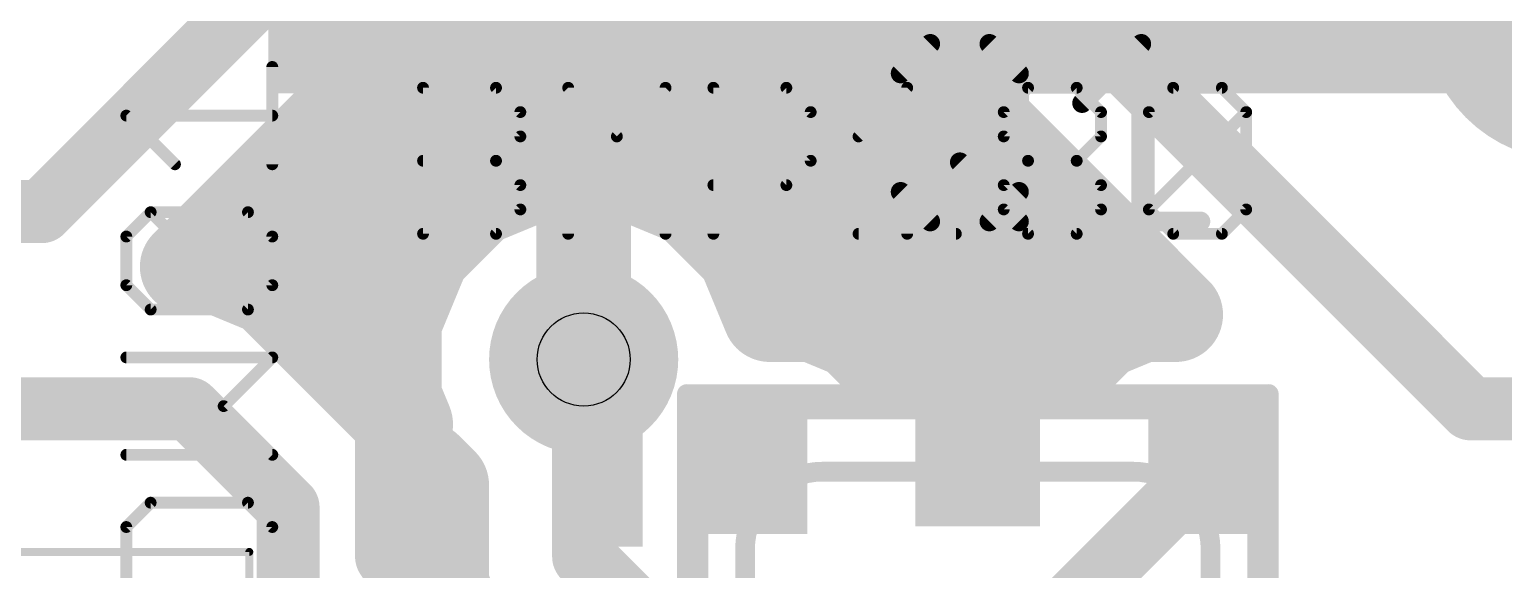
# Model space of a CAD drawing. Extents: x -4.6 to 38, y -0.1 to 31.9.
# Drawn here: x 9.45 to 18.95, y 6.9 to 10.38 of the extents above; entities that cross this region are included whole.
import ezdxf

# ---------------------------------------------------------------- set-up
doc = ezdxf.new("R2010")
doc.units = 0
for name, color, linetype in [('1', 22, 'CONTINUOUS'), ('16', 175, 'CONTINUOUS'), ('17', 82, 'CONTINUOUS'), ('18', 82, 'CONTINUOUS'), ('21', 253, 'CONTINUOUS'), ('25', 253, 'CONTINUOUS'), ('27', 253, 'CONTINUOUS'), ('29', 253, 'CONTINUOUS'), ('30', 4, 'CONTINUOUS'), ('31', 3, 'CONTINUOUS'), ('39', 22, 'CONTINUOUS'), ('43', 82, 'CONTINUOUS'), ('44', 253, 'CONTINUOUS'), ('51', 253, 'CONTINUOUS')]:
    doc.layers.add(name, color=color, linetype=linetype)

# ---------------------------------------------------------------- blocks, each defined once
blk = doc.blocks.new('RECT')
blk.add_solid([(-0.5, -0.5), (0.5, -0.5), (-0.5, 0.5), (0.5, 0.5)])
blk = doc.blocks.new('ROUNDP')
at = {"const_width": 0.5}
blk.add_lwpolyline([(0, -0.25, 1), (0, 0.25, 1), (0, -0.25)], format="xyb", dxfattribs=at)
blk = doc.blocks.new('ROUNDV')
at = {"const_width": 0.5}
blk.add_lwpolyline([(0, -0.25, 1), (0, 0.25, 1), (0, -0.25)], format="xyb", dxfattribs=at)

msp = doc.modelspace()

# ---------------------------------------------------------------- linework, layer by layer
at = {"layer": '1'}
for points, const_width in [([(9.525, 9.2075), (11.1125, 10.795)], 0.4064), ([(15.875, 10.795), (18.7325, 7.9375)], 0.4064), ([(10.4626, 8.8519), (11.4913, 9.8806)], 0.6096), ([(11.4913, 9.8806), (15.4962, 9.8806)], 0.6096), ([(15.4962, 9.8806), (16.8331, 8.5437)], 0.6096), ([(11.3643, 9.7536), (15.6232, 9.7536)], 0.6096), ([(11.7475, 8.5725), (12.7, 9.525)], 0.4064), ([(12.775, 9.4742), (12.3269, 9.2886)], 0.6096), ([(13.26, 9.4742), (12.775, 9.4742)], 0.6096), ([(12.7, 9.525), (14.2875, 9.525)], 0.4064), ([(13.7081, 9.2886), (13.26, 9.4742)], 0.6096), ([(14.2875, 9.525), (15.5575, 8.255)], 0.4064), ([(12.3269, 9.2886), (11.9839, 8.9456)], 0.6096), ([(14.0511, 8.9456), (13.7081, 9.2886)], 0.6096), ([(6.985, 9.2075), (9.525, 9.2075)], 0.4064), ([(10.7547, 9.144), (12.1823, 9.144)], 0.6096), ([(13.8527, 9.144), (16.2328, 9.144)], 0.6096), ([(11.9839, 8.9456), (11.7983, 8.4975)], 0.6096), ([(14.2176, 8.5437), (14.0511, 8.9456)], 0.6096), ([(10.6594, 8.8519), (10.4626, 8.8519)], 0.6096), ([(10.9955, 8.7127), (10.6594, 8.8519)], 0.6096), ([(11.2527, 8.4555), (10.9955, 8.7127)], 0.6096), ([(11.1738, 8.5344), (11.8136, 8.5344)], 0.6096), ([(14.499, 8.5437), (14.2176, 8.5437)], 0.6096), ([(14.7604, 8.4354), (14.499, 8.5437)], 0.6096), ([(14.5214, 8.5344), (16.5936, 8.5344)], 0.6096), ([(16.616, 8.5437), (16.3546, 8.4354)], 0.6096), ([(16.8331, 8.5437), (16.616, 8.5437)], 0.6096), ([(11.8709, 7.8373), (11.2527, 8.4555)], 0.6096), ([(11.7983, 8.4975), (11.7983, 8.0125)], 0.6096), ([(11.7475, 6.985), (11.7475, 8.5725)], 0.4064), ([(14.9472, 8.2486), (14.7604, 8.4354)], 0.6096), ([(16.3546, 8.4354), (16.1678, 8.2486)], 0.6096), ([(15.1839, 8.3413), (15.0418, 8.3032)], 0.6096), ([(15.5575, 8.3413), (15.1839, 8.3413)], 0.6096), ([(15.9311, 8.3413), (15.5575, 8.3413)], 0.6096), ([(15.5575, 8.3413), (15.5575, 7.5325)], 0.6096), ([(15.5575, 7.5325), (15.5575, 8.3413)], 0.6096), ([(16.0732, 8.3032), (15.9311, 8.3413)], 0.6096), ([(15.0418, 8.3032), (14.9472, 8.2486)], 0.6096), ([(15.5575, 8.255), (15.5575, 7.5325)], 0.6096), ([(16.1678, 8.2486), (16.0732, 8.3032)], 0.6096), ([(13.0175, 8.255), (13.0175, 6.985)], 0.4064), ([(11.7983, 8.0125), (11.8709, 7.8373)], 0.6096), ([(11.7834, 7.9248), (11.8346, 7.9248)], 0.6096), ([(15.5575, 7.9248), (15.5575, 7.9248)], 0.6096), ([(10.4775, 7.9375), (8.9175, 7.9375)], 0.4064), ([(11.1125, 7.3025), (10.4775, 7.9375)], 0.4064), ([(18.7325, 7.9375), (21.59, 7.9375)], 0.4064), ([(12.0269, 7.4844), (12.0007, 7.5476)], 0.6096), ([(12.0007, 7.5476), (12.1031, 7.4452)], 0.6096), ([(15.5575, 7.5325), (15.5575, 7.5325)], 0.6096), ([(12.0269, 4.8981), (12.0269, 7.4844)], 0.6096), ([(12.1031, 7.4452), (12.1031, 6.8031)], 0.6096), ([(15.875, 6.4), (17.0075, 7.5325)], 0.4064), ([(12.0269, 7.3152), (12.1031, 7.3152)], 0.6096), ([(11.1125, 5.08), (11.1125, 7.3025)], 0.4064), ([(12.3825, 6.0325), (11.7475, 6.985)], 0.4064), ([(13.0175, 6.985), (13.97, 6.0325)], 0.4064), ([(12.1031, 6.8031), (12.2423, 6.467)], 0.6096), ([(12.0269, 6.7056), (12.1435, 6.7056)], 0.6096)]:
    msp.add_lwpolyline(points, dxfattribs=dict(at, const_width=const_width))
for points, const_width in [([(11.4913, 10.033, 1), (11.4913, 9.7282)], 0.3048), ([(11.599, 9.7728, 1), (11.3835, 9.9884)], 0.3048), ([(15.604, 9.9884, 1), (15.3885, 9.7728)], 0.3048), ([(15.4962, 9.7282, 1), (15.4962, 10.033)], 0.3048), ([(11.3643, 9.906, 1), (11.3643, 9.6012)], 0.3048), ([(15.6232, 9.6012, 1), (15.6232, 9.906)], 0.3048), ([(12.775, 9.6266, 1), (12.775, 9.3218)], 0.3048), ([(12.7, 9.6266, 1), (12.7, 9.4234)], 0.2032), ([(12.7718, 9.4532, 1), (12.6282, 9.5968)], 0.2032), ([(12.8333, 9.3334, 1), (12.7167, 9.615)], 0.3048), ([(13.3183, 9.615, 1), (13.2017, 9.3334)], 0.3048), ([(13.26, 9.3218, 1), (13.26, 9.6266)], 0.3048), ([(14.3593, 9.5968, 1), (14.2157, 9.4532)], 0.2032), ([(14.2875, 9.4234, 1), (14.2875, 9.6266)], 0.2032), ([(12.2686, 9.4294, 1), (12.3852, 9.1478)], 0.3048), ([(12.4346, 9.1808, 1), (12.2191, 9.3963)], 0.3048), ([(13.8159, 9.3963, 1), (13.6004, 9.1808)], 0.3048), ([(13.6498, 9.1478, 1), (13.7664, 9.4294)], 0.3048), ([(9.525, 9.1059, 1), (9.525, 9.3091)], 0.2032), ([(10.7547, 9.2964, 1), (10.7547, 8.9916)], 0.3048), ([(12.1823, 8.9916, 1), (12.1823, 9.2964)], 0.3048), ([(13.8527, 9.2964, 1), (13.8527, 8.9916)], 0.3048), ([(16.2328, 8.9916, 1), (16.2328, 9.2964)], 0.3048), ([(9.4532, 9.2793, 1), (9.5968, 9.1357)], 0.2032), ([(12.1247, 8.8873, 1), (11.8431, 9.0039)], 0.3048), ([(14.1919, 9.0039, 1), (13.9103, 8.8873)], 0.3048), ([(10.4626, 9.0043, 1), (10.4626, 8.6995)], 0.3048), ([(10.7177, 8.9927, 1), (10.6011, 8.7111)], 0.3048), ([(10.6594, 8.6995, 1), (10.6594, 9.0043)], 0.3048), ([(11.8761, 9.0534, 1), (12.0917, 8.8379)], 0.3048), ([(13.9433, 8.8379, 1), (14.1588, 9.0534)], 0.3048), ([(10.3548, 8.9597, 1), (10.5703, 8.7441)], 0.3048), ([(11.1032, 8.8205, 1), (10.8877, 8.6049)], 0.3048), ([(10.9371, 8.5719, 1), (11.0538, 8.8535)], 0.3048), ([(11.1738, 8.6868, 1), (11.1738, 8.382)], 0.3048), ([(11.8136, 8.382, 1), (11.8136, 8.6868)], 0.3048), ([(14.2176, 8.6961, 1), (14.2176, 8.3913)], 0.3048), ([(14.5573, 8.6845, 1), (14.4406, 8.4029)], 0.3048), ([(14.5214, 8.6868, 1), (14.5214, 8.382)], 0.3048), ([(14.499, 8.3913, 1), (14.499, 8.6961)], 0.3048), ([(16.616, 8.6961, 1), (16.616, 8.3913)], 0.3048), ([(16.6744, 8.4029, 1), (16.5577, 8.6845)], 0.3048), ([(16.5936, 8.382, 1), (16.5936, 8.6868)], 0.3048), ([(16.8331, 8.3913, 1), (16.8331, 8.6961)], 0.3048), ([(11.3605, 8.5632, 1), (11.1449, 8.3477)], 0.3048), ([(11.9507, 8.4975, 1), (11.6459, 8.4975)], 0.3048), ([(11.8491, 8.5725, 1), (11.6459, 8.5725)], 0.2032), ([(11.6757, 8.6443, 1), (11.8193, 8.5007)], 0.2032), ([(14.0768, 8.4854, 1), (14.3584, 8.602)], 0.3048), ([(14.8681, 8.5432, 1), (14.6526, 8.3277)], 0.3048), ([(16.4624, 8.3277, 1), (16.2469, 8.5432)], 0.3048), ([(16.7254, 8.4359, 1), (16.9409, 8.6515)], 0.3048), ([(11.1449, 8.3477, 1), (11.3605, 8.5632)], 0.3048), ([(11.6575, 8.5558, 1), (11.9391, 8.4392)], 0.3048), ([(14.702, 8.2946, 1), (14.8187, 8.5762)], 0.3048), ([(15.1839, 8.4937, 1), (15.1839, 8.1889)], 0.3048), ([(15.2234, 8.1941, 1), (15.1445, 8.4885)], 0.3048), ([(15.5575, 8.4937, 1), (15.5575, 8.1889)], 0.3048), ([(15.7099, 8.3413, 1), (15.4051, 8.3413)], 0.3048), ([(15.7099, 8.3413, 1), (15.4051, 8.3413)], 0.3048), ([(15.5575, 8.1889, 1), (15.5575, 8.4937)], 0.3048), ([(15.9705, 8.4885, 1), (15.8916, 8.1941)], 0.3048), ([(15.9311, 8.1889, 1), (15.9311, 8.4937)], 0.3048), ([(16.2963, 8.5762, 1), (16.413, 8.2946)], 0.3048), ([(15.0024, 8.4504, 1), (15.0813, 8.156)], 0.3048), ([(15.118, 8.1712, 1), (14.9656, 8.4352)], 0.3048), ([(15.7099, 8.255, 1), (15.4051, 8.255)], 0.3048), ([(16.1494, 8.4352, 1), (15.997, 8.1712)], 0.3048), ([(16.0337, 8.156, 1), (16.1126, 8.4504)], 0.3048), ([(13.1191, 8.255, 1), (12.9159, 8.255)], 0.2032), ([(14.871, 8.3806, 1), (15.0234, 8.1166)], 0.3048), ([(14.8394, 8.1408, 1), (15.055, 8.3563)], 0.3048), ([(16.06, 8.3563, 1), (16.2756, 8.1408)], 0.3048), ([(16.0916, 8.1166, 1), (16.244, 8.3806)], 0.3048), ([(15.4857, 8.1832, 1), (15.6293, 8.3268)], 0.2032), ([(11.9391, 8.0708, 1), (11.6575, 7.9542)], 0.3048), ([(11.7834, 8.0772, 1), (11.7834, 7.7724)], 0.3048), ([(11.8346, 7.7724, 1), (11.8346, 8.0772)], 0.3048), ([(15.5575, 8.0772, 1), (15.5575, 7.7724)], 0.3048), ([(15.5575, 7.7724, 1), (15.5575, 8.0772)], 0.3048), ([(10.5493, 8.0093, 1), (10.4057, 7.8657)], 0.2032), ([(10.4775, 7.8359, 1), (10.4775, 8.0391)], 0.2032), ([(11.6459, 8.0125, 1), (11.9507, 8.0125)], 0.3048), ([(11.7631, 7.7295, 1), (11.9786, 7.945)], 0.3048), ([(18.7325, 8.0391, 1), (18.7325, 7.8359)], 0.2032), ([(18.6607, 7.8657, 1), (18.8043, 8.0093)], 0.2032), ([(11.7301, 7.779, 1), (12.0117, 7.8956)], 0.3048), ([(12.1415, 7.6059, 1), (11.8599, 7.4892)], 0.3048), ([(12.1085, 7.6553, 1), (11.893, 7.4398)], 0.3048), ([(15.5575, 7.6849, 1), (15.5575, 7.3801)], 0.3048), ([(15.5575, 7.3801, 1), (15.5575, 7.6849)], 0.3048), ([(12.1793, 7.4844, 1), (11.8745, 7.4844)], 0.3048), ([(11.8861, 7.4261, 1), (12.1677, 7.5427)], 0.3048), ([(12.2555, 7.4452, 1), (11.9507, 7.4452)], 0.3048), ([(11.9953, 7.3374, 1), (12.2109, 7.553)], 0.3048), ([(17.0793, 7.4607, 1), (16.9357, 7.6043)], 0.2032), ([(12.0269, 7.4676, 1), (12.0269, 7.1628)], 0.3048), ([(12.1031, 7.1628, 1), (12.1031, 7.4676)], 0.3048), ([(15.4051, 7.5325, 1), (15.7099, 7.5325)], 0.3048), ([(15.4051, 7.5325, 1), (15.7099, 7.5325)], 0.3048), ([(15.4051, 7.5325, 1), (15.7099, 7.5325)], 0.3048), ([(11.2141, 7.3025, 1), (11.0109, 7.3025)], 0.2032), ([(11.0407, 7.2307, 1), (11.1843, 7.3743)], 0.2032), ([(11.832, 7.0414, 1), (11.663, 6.9286)], 0.2032), ([(13.0893, 7.0568, 1), (12.9457, 6.9132)], 0.2032), ([(11.6459, 6.985, 1), (11.8491, 6.985)], 0.2032), ([(12.2439, 6.8614, 1), (11.9623, 6.7448)], 0.3048), ([(12.9159, 6.985, 1), (13.1191, 6.985)], 0.2032), ([(12.0269, 6.858, 1), (12.0269, 6.5532)], 0.3048), ([(11.9507, 6.8031, 1), (12.2555, 6.8031)], 0.3048), ([(12.1435, 6.5532, 1), (12.1435, 6.858)], 0.3048)]:
    msp.add_lwpolyline(points, format="xyb", dxfattribs=dict(at, const_width=const_width))
at = {"layer": '16', "const_width": 0.6096}
msp.add_lwpolyline([(13.0175, 13.97), (13.0175, 8.255)], dxfattribs=at)
at = {"layer": '16', "const_width": 0.3048}
msp.add_lwpolyline([(12.8651, 8.255, 1), (13.1699, 8.255)], format="xyb", dxfattribs=at)
at = {"layer": '21', "const_width": 0.127}
for points in [[(17.4325, 8.0325), (13.6825, 8.0325)], [(13.6825, 8.0325), (13.6825, 4.0325)], [(17.4325, 4.0325), (17.4325, 8.0325)]]:
    msp.add_lwpolyline(points, dxfattribs=at)
at = {"layer": '21', "const_width": 0.0635}
for points in [[(13.6825, 8.0643, 1), (13.6825, 8.0008)], [(13.7143, 8.0325, 1), (13.6508, 8.0325)], [(17.4642, 8.0325, 1), (17.4008, 8.0325)], [(17.4325, 8.0008, 1), (17.4325, 8.0643)]]:
    msp.add_lwpolyline(points, format="xyb", dxfattribs=at)
at = {"layer": '25', "const_width": 0.127}
for points in [[(15.0602, 10.0973), (15.2509, 10.288)], [(15.2509, 10.288), (15.6322, 10.288)], [(15.6322, 10.288), (15.8229, 10.0973)], [(16.2296, 9.9067), (16.6109, 10.288)], [(16.6109, 10.288), (16.6109, 9.144)], [(15.0602, 9.3347), (15.0602, 10.0973)], [(15.8229, 10.0973), (15.8229, 9.3347)], [(15.4415, 9.5253), (15.8229, 9.144)], [(15.2509, 9.144), (15.0602, 9.3347)], [(15.8229, 9.3347), (15.6322, 9.144)], [(15.6322, 9.144), (15.2509, 9.144)], [(16.2296, 9.144), (16.9923, 9.144)]]:
    msp.add_lwpolyline(points, dxfattribs=at)
at = {"layer": '25', "const_width": 0.0635}
for points in [[(15.2509, 10.3197, 1), (15.2509, 10.2562)], [(15.2733, 10.2655, 1), (15.2284, 10.3104)], [(15.6546, 10.3104, 1), (15.6097, 10.2655)], [(15.6322, 10.2562, 1), (15.6322, 10.3197)], [(16.6427, 10.288, 1), (16.5792, 10.288)], [(16.6334, 10.2655, 1), (16.5885, 10.3104)], [(15.092, 10.0973, 1), (15.0285, 10.0973)], [(15.0378, 10.1198, 1), (15.0827, 10.0749)], [(15.8546, 10.0973, 1), (15.7911, 10.0973)], [(15.8004, 10.0749, 1), (15.8453, 10.1198)], [(16.2071, 9.9291, 1), (16.2521, 9.8842)], [(15.464, 9.5478, 1), (15.4191, 9.5029)], [(15.0285, 9.3347, 1), (15.092, 9.3347)], [(15.0827, 9.3571, 1), (15.0378, 9.3122)], [(15.7911, 9.3347, 1), (15.8546, 9.3347)], [(15.8453, 9.3122, 1), (15.8004, 9.3571)], [(15.2509, 9.1758, 1), (15.2509, 9.1122)], [(15.2284, 9.1215, 1), (15.2733, 9.1665)], [(15.6097, 9.1665, 1), (15.6546, 9.1215)], [(15.6322, 9.1122, 1), (15.6322, 9.1758)], [(15.8004, 9.1215, 1), (15.8453, 9.1665)], [(16.2296, 9.1758, 1), (16.2296, 9.1122)], [(16.5792, 9.144, 1), (16.6427, 9.144)], [(16.9923, 9.1122, 1), (16.9923, 9.1758)]]:
    msp.add_lwpolyline(points, format="xyb", dxfattribs=at)
at = {"layer": '27', "const_width": 0.0762}
for points in [[(11.0109, 9.5122), (11.0109, 10.1392)], [(11.9825, 9.0646), (11.9825, 10.0052)], [(11.9825, 10.0052), (12.4528, 10.0052)], [(12.4528, 10.0052), (12.6096, 9.8484)], [(12.918, 9.0646), (12.918, 10.0052)], [(12.918, 10.0052), (13.2315, 9.6917)], [(13.2315, 9.6917), (13.5451, 10.0052)], [(13.5451, 10.0052), (13.5451, 9.0646)], [(13.8535, 9.0646), (13.8535, 10.0052)], [(13.8535, 10.0052), (14.3238, 10.0052)], [(14.3238, 10.0052), (14.4806, 9.8484)], [(14.789, 9.6917), (15.1026, 10.0052)], [(15.1026, 10.0052), (15.1026, 9.0646)], [(15.7246, 9.8484), (15.8813, 10.0052)], [(15.8813, 10.0052), (16.1949, 10.0052)], [(16.1949, 10.0052), (16.3516, 9.8484)], [(16.6601, 9.8484), (16.8168, 10.0052)], [(16.8168, 10.0052), (17.1304, 10.0052)], [(17.1304, 10.0052), (17.2871, 9.8484)], [(12.6096, 9.8484), (12.6096, 9.6917)], [(14.4806, 9.8484), (14.4806, 9.5349)], [(15.7246, 9.6917), (15.7246, 9.8484)], [(16.3516, 9.8484), (16.3516, 9.6917)], [(16.6601, 9.2214), (16.6601, 9.8484)], [(16.6601, 9.2214), (17.2871, 9.8484)], [(17.2871, 9.8484), (17.2871, 9.2214)], [(10.3838, 9.5122), (10.0703, 9.8257)], [(10.0703, 9.8257), (11.0109, 9.8257)], [(12.6096, 9.6917), (12.4528, 9.5349)], [(15.8813, 9.5349), (15.7246, 9.6917)], [(16.3516, 9.6917), (16.1949, 9.5349)], [(11.9825, 9.5349), (12.4528, 9.5349)], [(12.4528, 9.5349), (12.6096, 9.3781)], [(14.4806, 9.5349), (14.3238, 9.3781)], [(15.7246, 9.3781), (15.8813, 9.5349)], [(15.8813, 9.5349), (16.1949, 9.5349)], [(16.1949, 9.5349), (16.3516, 9.3781)], [(12.6096, 9.3781), (12.6096, 9.2214)], [(14.3238, 9.3781), (13.8535, 9.3781)], [(15.7246, 9.2214), (15.7246, 9.3781)], [(16.3516, 9.3781), (16.3516, 9.2214)], [(10.0703, 9.0469), (10.2271, 9.2037)], [(10.2271, 9.2037), (10.8541, 9.2037)], [(10.8541, 8.5766), (10.2271, 9.2037)], [(10.8541, 9.2037), (11.0109, 9.0469)], [(12.6096, 9.2214), (12.4528, 9.0646)], [(15.8813, 9.0646), (15.7246, 9.2214)], [(16.3516, 9.2214), (16.1949, 9.0646)], [(16.8168, 9.0646), (16.6601, 9.2214)], [(17.2871, 9.2214), (17.1304, 9.0646)], [(10.0703, 8.7334), (10.0703, 9.0469)], [(11.0109, 9.0469), (11.0109, 8.7334)], [(12.4528, 9.0646), (11.9825, 9.0646)], [(14.789, 9.0646), (15.4161, 9.0646)], [(16.1949, 9.0646), (15.8813, 9.0646)], [(17.1304, 9.0646), (16.8168, 9.0646)], [(10.2271, 8.5766), (10.0703, 8.7334)], [(11.0109, 8.7334), (10.8541, 8.5766)], [(10.8541, 8.5766), (10.2271, 8.5766)], [(11.0109, 8.2682), (10.0703, 8.2682)], [(10.6974, 7.9547), (11.0109, 8.2682)], [(11.0109, 7.6411), (10.6974, 7.9547)], [(10.0703, 7.6411), (11.0109, 7.6411)], [(10.2271, 7.3327), (10.0703, 7.1759)], [(10.8541, 7.3327), (10.2271, 7.3327)], [(11.0109, 7.1759), (10.8541, 7.3327)], [(10.0703, 7.1759), (10.0703, 6.7056)], [(11.0109, 6.7056), (11.0109, 7.1759)]]:
    msp.add_lwpolyline(points, dxfattribs=at)
at = {"layer": '27', "const_width": 0.0381}
for points in [[(11.03, 10.1392, 1), (10.9919, 10.1392)], [(11.9825, 10.0243, 1), (11.9825, 9.9862)], [(12.0015, 10.0052, 1), (11.9634, 10.0052)], [(12.4663, 10.0187, 1), (12.4393, 9.9917)], [(12.4528, 9.9862, 1), (12.4528, 10.0243)], [(12.9371, 10.0052, 1), (12.899, 10.0052)], [(12.9315, 10.0187, 1), (12.9045, 9.9917)], [(13.5641, 10.0052, 1), (13.526, 10.0052)], [(13.5585, 9.9917, 1), (13.5316, 10.0187)], [(13.8535, 10.0243, 1), (13.8535, 9.9862)], [(13.8726, 10.0052, 1), (13.8345, 10.0052)], [(14.3373, 10.0187, 1), (14.3104, 9.9917)], [(14.3238, 9.9862, 1), (14.3238, 10.0243)], [(15.1216, 10.0052, 1), (15.0835, 10.0052)], [(15.116, 9.9917, 1), (15.0891, 10.0187)], [(15.8813, 10.0243, 1), (15.8813, 9.9862)], [(15.8948, 9.9917, 1), (15.8679, 10.0187)], [(16.2083, 10.0187, 1), (16.1814, 9.9917)], [(16.1949, 9.9862, 1), (16.1949, 10.0243)], [(16.8168, 10.0243, 1), (16.8168, 9.9862)], [(16.8303, 9.9917, 1), (16.8034, 10.0187)], [(17.1438, 10.0187, 1), (17.1169, 9.9917)], [(17.1304, 9.9862, 1), (17.1304, 10.0243)], [(12.6286, 9.8484, 1), (12.5905, 9.8484)], [(12.5961, 9.835, 1), (12.623, 9.8619)], [(14.4996, 9.8484, 1), (14.4615, 9.8484)], [(14.4671, 9.835, 1), (14.4941, 9.8619)], [(15.7436, 9.8484, 1), (15.7055, 9.8484)], [(15.7111, 9.8619, 1), (15.738, 9.835)], [(16.3707, 9.8484, 1), (16.3326, 9.8484)], [(16.3382, 9.835, 1), (16.3651, 9.8619)], [(16.6791, 9.8484, 1), (16.641, 9.8484)], [(16.6466, 9.8619, 1), (16.6735, 9.835)], [(17.3062, 9.8484, 1), (17.2681, 9.8484)], [(17.3006, 9.835, 1), (17.2737, 9.8619)], [(17.2737, 9.835, 1), (17.3006, 9.8619)], [(10.0838, 9.8392, 1), (10.0568, 9.8122)], [(10.0703, 9.8447, 1), (10.0703, 9.8066)], [(11.0109, 9.8066, 1), (11.0109, 9.8447)], [(12.5905, 9.6917, 1), (12.6286, 9.6917)], [(12.623, 9.6782, 1), (12.5961, 9.7051)], [(13.2181, 9.7051, 1), (13.245, 9.6782)], [(13.2181, 9.6782, 1), (13.245, 9.7051)], [(14.7756, 9.7051, 1), (14.8025, 9.6782)], [(15.738, 9.7051, 1), (15.7111, 9.6782)], [(15.7055, 9.6917, 1), (15.7436, 9.6917)], [(16.3326, 9.6917, 1), (16.3707, 9.6917)], [(16.3651, 9.6782, 1), (16.3382, 9.7051)], [(10.3704, 9.4987, 1), (10.3973, 9.5256)], [(10.9919, 9.5122, 1), (11.03, 9.5122)], [(11.9825, 9.554, 1), (11.9825, 9.5159)], [(12.4663, 9.5484, 1), (12.4393, 9.5214)], [(12.4393, 9.5484, 1), (12.4663, 9.5214)], [(12.4528, 9.5159, 1), (12.4528, 9.554)], [(14.4615, 9.5349, 1), (14.4996, 9.5349)], [(14.4941, 9.5214, 1), (14.4671, 9.5484)], [(15.8813, 9.554, 1), (15.8813, 9.5159)], [(15.8948, 9.5214, 1), (15.8679, 9.5484)], [(15.8679, 9.5214, 1), (15.8948, 9.5484)], [(16.2083, 9.5484, 1), (16.1814, 9.5214)], [(16.1814, 9.5484, 1), (16.2083, 9.5214)], [(16.1949, 9.5159, 1), (16.1949, 9.554)], [(12.6286, 9.3781, 1), (12.5905, 9.3781)], [(12.5961, 9.3647, 1), (12.623, 9.3916)], [(13.8535, 9.3972, 1), (13.8535, 9.3591)], [(14.3104, 9.3916, 1), (14.3373, 9.3647)], [(14.3238, 9.3591, 1), (14.3238, 9.3972)], [(15.7436, 9.3781, 1), (15.7055, 9.3781)], [(15.7111, 9.3916, 1), (15.738, 9.3647)], [(16.3707, 9.3781, 1), (16.3326, 9.3781)], [(16.3382, 9.3647, 1), (16.3651, 9.3916)], [(10.2405, 9.2172, 1), (10.2136, 9.1902)], [(10.2271, 9.2228, 1), (10.2271, 9.1847)], [(10.2405, 9.1902, 1), (10.2136, 9.2172)], [(10.8676, 9.2172, 1), (10.8407, 9.1902)], [(10.8541, 9.1847, 1), (10.8541, 9.2228)], [(12.5905, 9.2214, 1), (12.6286, 9.2214)], [(12.623, 9.2079, 1), (12.5961, 9.2348)], [(15.738, 9.2348, 1), (15.7111, 9.2079)], [(15.7055, 9.2214, 1), (15.7436, 9.2214)], [(16.3326, 9.2214, 1), (16.3707, 9.2214)], [(16.3651, 9.2079, 1), (16.3382, 9.2348)], [(16.641, 9.2214, 1), (16.6791, 9.2214)], [(16.6735, 9.2348, 1), (16.6466, 9.2079)], [(16.6466, 9.2348, 1), (16.6735, 9.2079)], [(17.2681, 9.2214, 1), (17.3062, 9.2214)], [(17.3006, 9.2079, 1), (17.2737, 9.2348)], [(10.0893, 9.0469, 1), (10.0512, 9.0469)], [(10.0568, 9.0604, 1), (10.0838, 9.0335)], [(11.03, 9.0469, 1), (10.9919, 9.0469)], [(10.9974, 9.0335, 1), (11.0244, 9.0604)], [(11.9825, 9.0837, 1), (11.9825, 9.0456)], [(11.9634, 9.0646, 1), (12.0015, 9.0646)], [(12.4393, 9.0781, 1), (12.4663, 9.0511)], [(12.4528, 9.0456, 1), (12.4528, 9.0837)], [(12.899, 9.0646, 1), (12.9371, 9.0646)], [(13.526, 9.0646, 1), (13.5641, 9.0646)], [(13.8345, 9.0646, 1), (13.8726, 9.0646)], [(14.789, 9.0837, 1), (14.789, 9.0456)], [(15.0835, 9.0646, 1), (15.1216, 9.0646)], [(15.4161, 9.0456, 1), (15.4161, 9.0837)], [(15.8813, 9.0837, 1), (15.8813, 9.0456)], [(15.8679, 9.0511, 1), (15.8948, 9.0781)], [(16.1814, 9.0781, 1), (16.2083, 9.0511)], [(16.1949, 9.0456, 1), (16.1949, 9.0837)], [(16.8168, 9.0837, 1), (16.8168, 9.0456)], [(16.8034, 9.0511, 1), (16.8303, 9.0781)], [(17.1169, 9.0781, 1), (17.1438, 9.0511)], [(17.1304, 9.0456, 1), (17.1304, 9.0837)], [(10.0512, 8.7334, 1), (10.0893, 8.7334)], [(10.0838, 8.7469, 1), (10.0568, 8.7199)], [(10.9919, 8.7334, 1), (11.03, 8.7334)], [(11.0244, 8.7199, 1), (10.9974, 8.7469)], [(10.2271, 8.5957, 1), (10.2271, 8.5576)], [(10.2136, 8.5632, 1), (10.2405, 8.5901)], [(10.8407, 8.5901, 1), (10.8676, 8.5632)], [(10.8407, 8.5632, 1), (10.8676, 8.5901)], [(10.8541, 8.5576, 1), (10.8541, 8.5957)], [(10.0703, 8.2872, 1), (10.0703, 8.2491)], [(11.0244, 8.2547, 1), (10.9974, 8.2817)], [(11.0109, 8.2491, 1), (11.0109, 8.2872)], [(10.7108, 7.9681, 1), (10.6839, 7.9412)], [(10.6839, 7.9681, 1), (10.7108, 7.9412)], [(10.0703, 7.6602, 1), (10.0703, 7.6221)], [(10.9974, 7.6276, 1), (11.0244, 7.6546)], [(11.0109, 7.6221, 1), (11.0109, 7.6602)], [(10.2271, 7.3517, 1), (10.2271, 7.3136)], [(10.2405, 7.3192, 1), (10.2136, 7.3461)], [(10.8676, 7.3461, 1), (10.8407, 7.3192)], [(10.8541, 7.3136, 1), (10.8541, 7.3517)], [(10.0893, 7.1759, 1), (10.0512, 7.1759)], [(10.0568, 7.1894, 1), (10.0838, 7.1624)], [(11.03, 7.1759, 1), (10.9919, 7.1759)], [(10.9974, 7.1624, 1), (11.0244, 7.1894)]]:
    msp.add_lwpolyline(points, format="xyb", dxfattribs=at)
at = {"layer": '39', "const_width": 0.0508}
for points in [[(6.917, 7.0155), (10.863, 7.0155)], [(10.863, 7.0155), (10.863, 5.0495)]]:
    msp.add_lwpolyline(points, dxfattribs=at)
at = {"layer": '39', "const_width": 0.0254}
for points in [[(10.8757, 7.0155, 1), (10.8503, 7.0155)], [(10.863, 7.0028, 1), (10.863, 7.0282)]]:
    msp.add_lwpolyline(points, format="xyb", dxfattribs=at)
at = {"layer": '44'}
msp.add_circle((13.0175, 8.255), 0.3, dxfattribs=at)
at = {"layer": '51'}
for points, const_width in [([(13.7893, 7.9325, 1), (13.7257, 7.9325)], 0.0635), ([(13.7575, 7.9642, 1), (13.7575, 7.9008)], 0.0635), ([(17.3893, 7.9325, 1), (17.3258, 7.9325)], 0.0635), ([(17.3575, 7.9008, 1), (17.3575, 7.9642)], 0.0635), ([(14.5575, 7.5325, 0.4142), (14.0575, 7.0325)], 0.127), ([(14.5575, 7.5643, 1), (14.5575, 7.5008)], 0.0635), ([(14.5575, 7.5008, 1), (14.5575, 7.5643)], 0.0635), ([(16.5575, 7.5643, 1), (16.5575, 7.5008)], 0.0635), ([(17.0575, 7.0325, 0.4142), (16.5575, 7.5325)], 0.127), ([(16.5575, 7.5008, 1), (16.5575, 7.5643)], 0.0635), ([(14.0893, 7.0325, 1), (14.0258, 7.0325)], 0.0635), ([(14.0258, 7.0325, 1), (14.0893, 7.0325)], 0.0635), ([(17.0892, 7.0325, 1), (17.0258, 7.0325)], 0.0635), ([(17.0258, 7.0325, 1), (17.0892, 7.0325)], 0.0635)]:
    msp.add_lwpolyline(points, format="xyb", dxfattribs=dict(at, const_width=const_width))
at = {"layer": '51', "const_width": 0.127}
for points in [[(17.3575, 7.9325), (13.7575, 7.9325)], [(13.7575, 7.9325), (13.7575, 4.1325)], [(17.3575, 4.1325), (17.3575, 7.9325)], [(16.5575, 7.5325), (14.5575, 7.5325)], [(14.0575, 7.0325), (14.0575, 5.0325)], [(17.0575, 5.0325), (17.0575, 7.0325)]]:
    msp.add_lwpolyline(points, dxfattribs=at)

# ---------------------------------------------------------------- block references
at = {"layer": '1', "xscale": 0.5, "yscale": 0.6}
for p, rotation in [((14.1075, 7.5325), 180), ((17.0075, 7.5325), 180), ((15.5575, 7.5325), 270)]:
    msp.add_blockref('RECT', p, dxfattribs=dict(at, rotation=rotation))
at = {"layer": '17', "xscale": 1.6764, "yscale": 1.6764, "rotation": 90}
msp.add_blockref('ROUNDP', (19.3675, 10.4775), dxfattribs=at)
msp.add_blockref('ROUNDP', (19.3675, 10.4775), dxfattribs=at)
at = {"layer": '18', "xscale": 1.016, "yscale": 1.016}
msp.add_blockref('ROUNDV', (13.0175, 8.255), dxfattribs=at)
msp.add_blockref('ROUNDV', (13.0175, 8.255), dxfattribs=at)
at = {"layer": '21', "xscale": 0.762, "yscale": 0.254, "rotation": 90}
msp.add_blockref('RECT', (13.2715, 7.4295), dxfattribs=at)
at = {"layer": '29'}
for name, p, xscale, yscale, rotation in [('ROUNDP', (19.3675, 10.4775), 1.8796, 1.8796, 90), ('RECT', (14.1075, 7.5325), 0.7032, 0.8032, 180), ('RECT', (17.0075, 7.5325), 0.7032, 0.8032, 180), ('RECT', (15.5575, 7.5325), 0.7032, 0.8032, 270)]:
    msp.add_blockref(name, p, dxfattribs=dict(at, xscale=xscale, yscale=yscale, rotation=rotation))
at = {"layer": '29', "xscale": 1.2192, "yscale": 1.2192}
msp.add_blockref('ROUNDV', (13.0175, 8.255), dxfattribs=at)
at = {"layer": '30', "xscale": 1.8796, "yscale": 1.8796, "rotation": 90}
msp.add_blockref('ROUNDP', (19.3675, 10.4775), dxfattribs=at)
at = {"layer": '30', "xscale": 1.2192, "yscale": 1.2192}
msp.add_blockref('ROUNDV', (13.0175, 8.255), dxfattribs=at)
at = {"layer": '31', "xscale": 0.5, "yscale": 0.6}
for p, rotation in [((14.1075, 7.5325), 180), ((17.0075, 7.5325), 180), ((15.5575, 7.5325), 270)]:
    msp.add_blockref('RECT', p, dxfattribs=dict(at, rotation=rotation))
at = {"layer": '43', "xscale": 3.556, "yscale": 7.62, "rotation": 90}
msp.add_blockref('RECT', (14.7955, 11.7475), dxfattribs=at)

doc.saveas('drawing.dxf')
